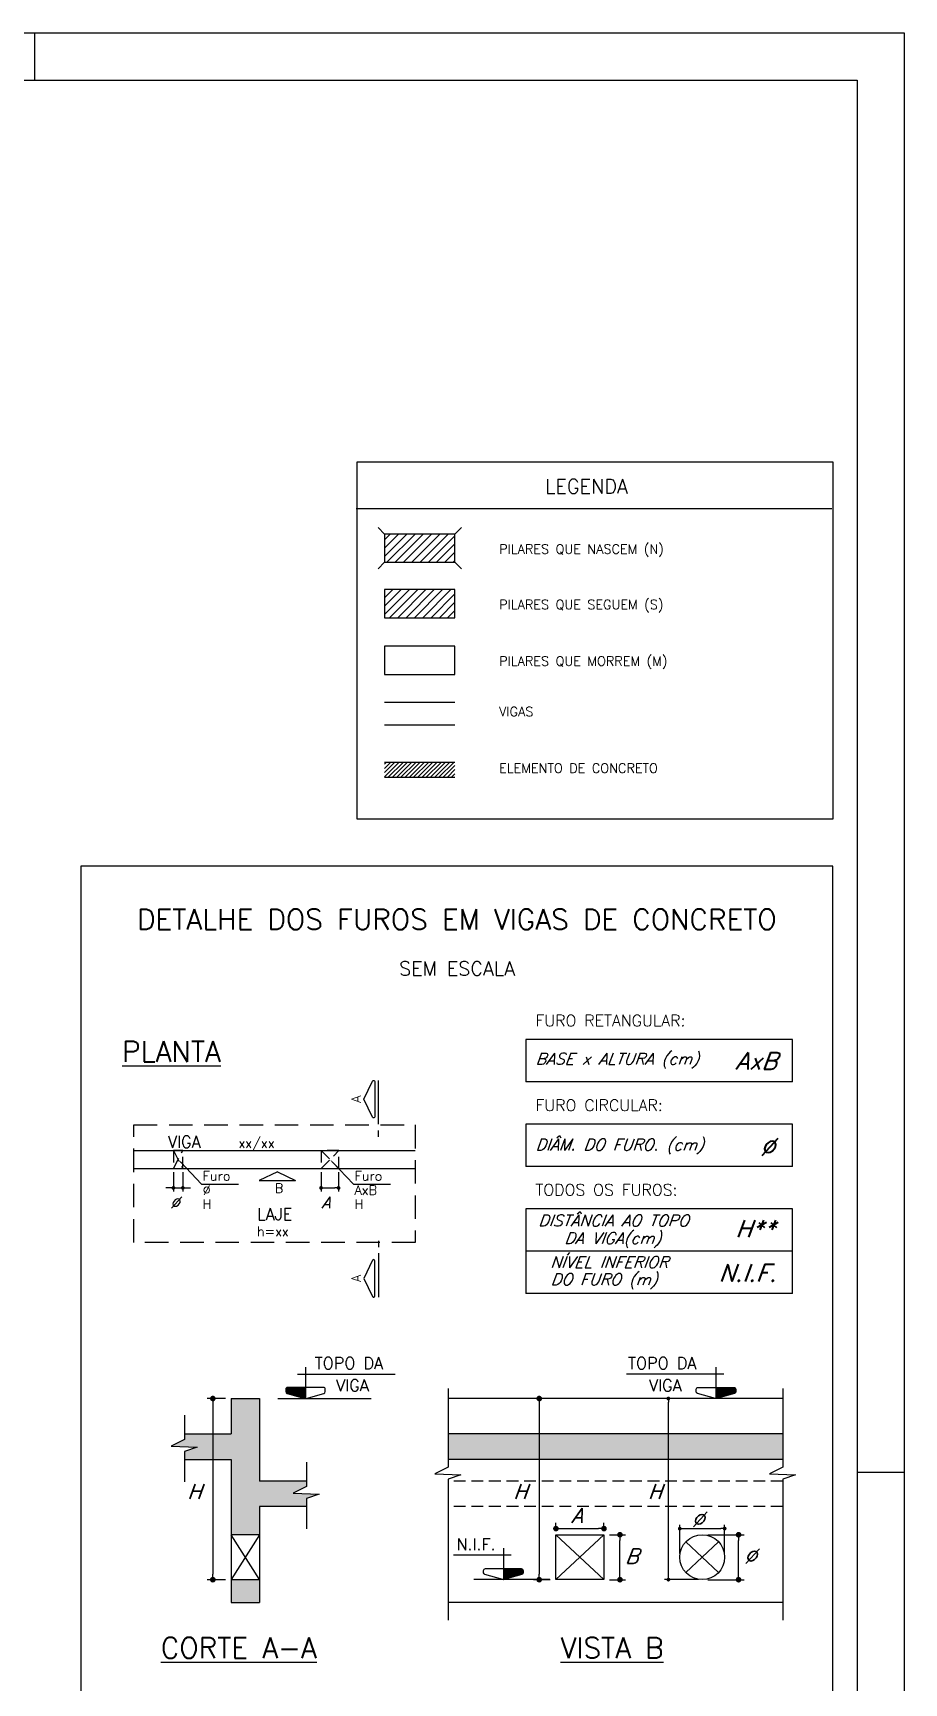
# Model space of a CAD drawing. Extents: x -4228 to 5417, y -2048 to 2452.
# Drawn here: x 4491 to 5417, y 698 to 2452 of the extents above; entities that cross this region are included whole.
import ezdxf
from ezdxf import colors
from ezdxf.entities.mleader import LeaderData, LeaderLine
from ezdxf.enums import TextEntityAlignment as Align
from ezdxf.math import Vec2, Vec3

# ---------------------------------------------------------------- set-up
doc = ezdxf.new("R2010")
doc.units = 0
doc.header["$LTSCALE"] = 50
doc.header["$MEASUREMENT"] = 0
doc.linetypes.add('DASHED', pattern=[0.75, 0.5, -0.25])
doc.linetypes.add('HIDDEN', pattern=[0.375, 0.25, -0.125])
doc.layers.get('0').update_dxf_attribs({"linetype": 'CONTINUOUS'})
doc.layers.get('DEFPOINTS').update_dxf_attribs({"linetype": 'CONTINUOUS'})
for name, color, linetype in [('6', 6, 'CONTINUOUS'), ('F-AUX', 2, 'CONTINUOUS'), ('F-AUX-RED', 1, 'CONTINUOUS'), ('F-CORTE-INDICAÇÃO', 4, 'CONTINUOUS'), ('F-COTAS', 106, 'CONTINUOUS'), ('F-DET_LINHA', 1, 'CONTINUOUS'), ('F-DET_TEXTO', 3, 'CONTINUOUS'), ('F-FURO-PAREDE-TEXTOS', 2, 'CONTINUOUS'), ('F-FUROS', 2, 'HIDDEN'), ('F-LAJES', 3, 'CONTINUOUS'), ('F-LAJES-DIM', 2, 'CONTINUOUS'), ('F-LAJES-NOME', 4, 'CONTINUOUS'), ('F-MARGEM', 1, 'CONTINUOUS'), ('F-PILARES', 170, 'CONTINUOUS'), ('F-PILARES-HACH', 174, 'CONTINUOUS'), ('F-SOLIDO', 71, 'CONTINUOUS'), ('F-TEXTO', 6, 'CONTINUOUS'), ('F-TEXTO-CYAN', 4, 'CONTINUOUS'), ('F-TEXTO-GREEN', 3, 'CONTINUOUS'), ('F-TEXTO-YELLOW', 2, 'CONTINUOUS'), ('F-VIGAS', 3, 'CONTINUOUS'), ('F-VIGAS-DIM', 2, 'CONTINUOUS'), ('F-VIGAS-NOME', 4, 'CONTINUOUS')]:
    doc.layers.add(name, color=color, linetype=linetype)
doc.styles.add('8718-AE-BARR-FORM-R09$0$ROMANS', font='simplex.shx', dxfattribs={"oblique": 20})
doc.styles.add('CP-TEXT-INCL', font='simplex.shx', dxfattribs={"oblique": 20})
doc.styles.add('MCP', font='simplex.shx')
doc.styles.add('ROMANS', font='simplex.shx')
doc.styles.get("Standard").update_dxf_attribs({"font": 'simplex.shx'})
doc.dimstyles.new('CP-COTAS-75', dxfattribs={"dimscale": 0.8, "dimtxt": 18.75, "dimasz": 7.5, "dimexe": 7.5, "dimexo": 7.5, "dimgap": 3.75, "dimtad": 1, "dimdsep": 46, "dimtxsty": 'CP-TEXT-INCL', "dimblk1": 'DOT', "dimblk2": 'DOT', "dimsah": 1, "dimcen": 13.5, "dimclrd": 256, "dimclre": 256, "dimclrt": 256, "dimadec": 0, "dimazin": 0, "dimtfac": 1, "dimtofl": 0, "dimtmove": 2, "dimatfit": 3, "dimldrblk": 'DOT', "dimfxl": 0, "dimtolj": 1, "dimarcsym": 0})
pattern_1 = [(45, (753.6794, 3264.519), (-4.419417, 4.419417), [])]

# ---------------------------------------------------------------- blocks, each defined once
blk = doc.blocks.new('_DOT')
at = {"color": 0, "linetype": 'ByBlock'}
blk.add_line((-0.5, 0), (-1, 0), dxfattribs=at)
at = {"color": 0, "linetype": 'ByBlock', "const_width": 0.5}
blk.add_lwpolyline([(-0.25, 0, 1), (0.25, 0, 1)], format="xyb", close=True, dxfattribs=at)
blk = doc.blocks.new('*D121')
at = {"layer": 'DEFPOINTS', "color": 0, "transparency": 16777216}
for p in [(5098.2, 861.8), (5047.1, 855.3), (5098.2, 855.3)]:
    blk.add_point(p, dxfattribs=at)
at = {"layer": 'F-COTAS', "lineweight": -2, "transparency": 16777216}
for p, q in [((5047.1, 861.3), (5047.1, 867.8)), ((5053.1, 861.8), (5092.2, 861.8)), ((5098.2, 861.3), (5098.2, 867.8))]:
    blk.add_line(p, q, dxfattribs=at)
at = {"layer": 'F-COTAS', "lineweight": -2, "transparency": 16777216, "xscale": 6, "yscale": 6, "zscale": 6, "rotation": 180}
blk.add_blockref('_DOT', (5047.1, 861.8), dxfattribs=at)
at = {"layer": 'F-COTAS', "lineweight": -2, "transparency": 16777216, "xscale": 6, "yscale": 6, "zscale": 6}
blk.add_blockref('_DOT', (5098.2, 861.8), dxfattribs=at)
blk = doc.blocks.new('*D122')
at = {"layer": 'DEFPOINTS', "color": 0, "transparency": 16777216}
for p in [(5047.1, 1000.1), (5029.3, 807.5), (5047.1, 807.5)]:
    blk.add_point(p, dxfattribs=at)
at = {"layer": 'F-COTAS', "lineweight": -2, "transparency": 16777216}
for p, q in [((5041.1, 1000.1), (5023.3, 1000.1)), ((5029.3, 994.1), (5029.3, 813.5)), ((5041.1, 807.5), (5023.3, 807.5))]:
    blk.add_line(p, q, dxfattribs=at)
at = {"layer": 'F-COTAS', "lineweight": -2, "transparency": 16777216, "xscale": 6, "yscale": 6, "zscale": 6}
for p, rotation in [((5029.3, 1000.1), 90), ((5029.3, 807.5), 270)]:
    blk.add_blockref('_DOT', p, dxfattribs=dict(at, rotation=rotation))
blk = doc.blocks.new('*D123')
at = {"layer": 'DEFPOINTS', "color": 0, "transparency": 16777216}
for p in [(5098.2, 855.3), (5115.2, 855.3), (5098.2, 807.5)]:
    blk.add_point(p, dxfattribs=at)
at = {"layer": 'F-COTAS', "lineweight": -2, "transparency": 16777216}
for p, q in [((5104.2, 855.3), (5121.2, 855.3)), ((5115.2, 813.5), (5115.2, 849.3)), ((5104.2, 807.5), (5121.2, 807.5))]:
    blk.add_line(p, q, dxfattribs=at)
at = {"layer": 'F-COTAS', "lineweight": -2, "transparency": 16777216, "xscale": 6, "yscale": 6, "zscale": 6}
for p, rotation in [((5115.2, 855.3), 90), ((5115.2, 807.5), 270)]:
    blk.add_blockref('_DOT', p, dxfattribs=dict(at, rotation=rotation))
blk = doc.blocks.new('*D124')
at = {"layer": 'DEFPOINTS', "color": 0, "transparency": 16777216}
for p in [(4701.6, 1000.1), (4682.1, 807.5), (4701.6, 807.5)]:
    blk.add_point(p, dxfattribs=at)
at = {"layer": 'F-COTAS', "lineweight": -2, "transparency": 16777216}
for p, q in [((4695.6, 1000.1), (4676.1, 1000.1)), ((4682.1, 994.1), (4682.1, 813.5)), ((4695.6, 807.5), (4676.1, 807.5))]:
    blk.add_line(p, q, dxfattribs=at)
at = {"layer": 'F-COTAS', "lineweight": -2, "transparency": 16777216, "xscale": 6, "yscale": 6, "zscale": 6}
for p, rotation in [((4682.1, 1000.1), 90), ((4682.1, 807.5), 270)]:
    blk.add_blockref('_DOT', p, dxfattribs=dict(at, rotation=rotation))
blk = doc.blocks.new('*D125')
at = {"layer": 'DEFPOINTS', "color": 0, "transparency": 16777216}
for p in [(5202.7, 855.3), (5241.4, 855.3), (5202.7, 807.5)]:
    blk.add_point(p, dxfattribs=at)
at = {"layer": 'F-COTAS', "lineweight": -2, "transparency": 16777216}
for p, q in [((5208.7, 855.3), (5247.4, 855.3)), ((5241.4, 813.5), (5241.4, 849.3)), ((5208.7, 807.5), (5247.4, 807.5))]:
    blk.add_line(p, q, dxfattribs=at)
at = {"layer": 'F-COTAS', "lineweight": -2, "transparency": 16777216, "xscale": 6, "yscale": 6, "zscale": 6}
for p, rotation in [((5241.4, 855.3), 90), ((5241.4, 807.5), 270)]:
    blk.add_blockref('_DOT', p, dxfattribs=dict(at, rotation=rotation))
blk = doc.blocks.new('A0-4L_900')
at = {"layer": 'F-MARGEM', "color": 2}
for p, q in [((174.4, 90), (174.4, 89)), ((191.9, 59.4), (192.9, 59.4))]:
    blk.add_line(p, q, dxfattribs=at)
blk.add_lwpolyline([(0, 0), (0, 90), (192.9, 90), (192.9, 0)], close=True, dxfattribs=at)
at = {"layer": 'F-MARGEM', "color": 7}
blk.add_lwpolyline([(2.5, 89), (191.9, 89), (191.9, 1), (2.5, 1)], close=True, dxfattribs=at)

msp = doc.modelspace()

# ---------------------------------------------------------------- hatches: boundary and pattern name
at = {"layer": 'F-AUX-RED'}
h = msp.add_hatch(dxfattribs=at)
h.set_pattern_fill('ANSI31', color=256)
h.set_pattern_definition([(45, (1209.621, 776.3774), (-2.245064, 2.245064), [])])
h.paths.add_polyline_path([(4939.693, 1676.306), (4864.693, 1676.306), (4864.693, 1660.566), (4939.693, 1660.566)])
at = {"layer": 'F-PILARES-HACH'}
h = msp.add_hatch(dxfattribs=at)
h.set_pattern_fill('ANSI31', color=256, scale=50, style=0)
h.set_pattern_definition(pattern_1)
h.paths.add_polyline_path([(4864.693, 1919.095), (4864.693, 1889.095), (4939.693, 1889.095), (4939.693, 1919.095)])
h = msp.add_hatch(dxfattribs=at)
h.set_pattern_fill('ANSI31', color=256, scale=50, style=0)
h.set_pattern_definition(pattern_1)
h.paths.add_polyline_path([(4864.693, 1860.07), (4864.693, 1830.07), (4939.693, 1830.07), (4939.693, 1860.07)])
at = {"layer": 'F-SOLIDO'}
for points in [[(4701.609, 962.394), (4651.849, 962.394), (4651.849, 956.43), (4637.722, 949.37), (4665.497, 948.322), (4651.849, 943.922), (4651.849, 935.298), (4701.609, 935.298), (4701.609, 855.298), (4731.609, 855.298), (4731.609, 885.298), (4781.609, 885.298), (4781.609, 893.922), (4795.257, 898.322), (4767.482, 899.37), (4781.609, 906.43), (4781.609, 912.394), (4731.609, 912.394), (4731.609, 1000.114), (4701.609, 1000.114)], [(5288.369, 935.298), (5288.369, 962.394), (4932.281, 962.394), (4932.281, 935.298)], [(4731.609, 783.077), (4731.609, 807.547), (4701.609, 807.547), (4701.609, 783.077)]]:
    msp.add_hatch(color=256, dxfattribs=at).paths.add_polyline_path(points)
h = msp.add_hatch(color=256, dxfattribs=at)
edge = h.paths.add_edge_path()
edge.add_line((4780.696, 1011.942), (4761.696, 1011.942))
edge.add_ellipse((4761.696, 1009.942), major_axis=(1.414, 1.414), ratio=1, start_angle=45, end_angle=135)
edge.add_line((4759.696, 1009.942), (4759.696, 1007.43))
edge.add_ellipse((4761.696, 1007.43), major_axis=(-1.414, 1.414), ratio=1, start_angle=45, end_angle=118.300756)
edge.add_line((4761.121, 1005.514), (4780.121, 1000.114))
edge.add_ellipse((4780.696, 1002.03), major_axis=(1.414, 1.414), ratio=1, start_angle=208.300756, end_angle=225)
edge.add_line((4780.696, 1000.03), (4780.696, 1011.942))
h = msp.add_hatch(color=256, dxfattribs=at)
edge = h.paths.add_edge_path()
edge.add_line((5217.365, 1011.942), (5236.365, 1011.942))
edge.add_ellipse((5236.365, 1009.942), major_axis=(-1.414, 1.414), ratio=1, start_angle=225, end_angle=315, ccw=False)
edge.add_line((5238.365, 1009.942), (5238.365, 1007.43))
edge.add_ellipse((5236.365, 1007.43), major_axis=(1.414, 1.414), ratio=1, start_angle=241.699244, end_angle=315, ccw=False)
edge.add_line((5236.94, 1005.514), (5217.94, 1000.114))
edge.add_ellipse((5217.365, 1002.03), major_axis=(-1.414, 1.414), ratio=1, start_angle=135, end_angle=151.699244, ccw=False)
edge.add_line((5217.365, 1000.03), (5217.365, 1011.942))
h = msp.add_hatch(color=256, dxfattribs=at)
edge = h.paths.add_edge_path()
edge.add_line((4991.178, 819.375), (5010.178, 819.375))
edge.add_ellipse((5010.178, 817.375), major_axis=(-1.414, 1.414), ratio=1, start_angle=225, end_angle=315, ccw=False)
edge.add_line((5012.178, 817.375), (5012.178, 814.863))
edge.add_ellipse((5010.178, 814.863), major_axis=(1.414, 1.414), ratio=1, start_angle=241.699244, end_angle=315, ccw=False)
edge.add_line((5010.753, 812.947), (4991.753, 807.547))
edge.add_ellipse((4991.178, 809.463), major_axis=(-1.414, 1.414), ratio=1, start_angle=135, end_angle=151.699244, ccw=False)
edge.add_line((4991.178, 807.463), (4991.178, 819.375))

# ---------------------------------------------------------------- linework, layer by layer
at = {"layer": '6', "color": 4}
for p, q in [((4864.693, 1919.095), (4857.823, 1925.966)), ((4939.693, 1919.095), (4946.564, 1925.966)), ((4864.693, 1889.095), (4857.823, 1882.225)), ((4939.693, 1889.095), (4946.564, 1882.225))]:
    msp.add_line(p, q, dxfattribs=at)
at = {"layer": 'F-AUX'}
for p, q in [((4772.296, 1026.078), (4875.9, 1026.078)), ((4780.696, 1033.532), (4780.696, 1000.03)), ((5225.765, 1026.078), (5122.161, 1026.078)), ((5217.365, 1033.532), (5217.365, 1000.03)), ((4999.578, 833.511), (4938.175, 833.511)), ((4991.178, 840.965), (4991.178, 807.463))]:
    msp.add_line(p, q, dxfattribs=at)
for points in [[(4780.121, 1000.114, 0.14676884), (4781.271, 1000.114), (4800.271, 1005.514, 0.33120617), (4801.696, 1007.43), (4801.696, 1009.942, 0.41421356), (4799.696, 1011.942), (4761.696, 1011.942, 0.41421356), (4759.696, 1009.942), (4759.696, 1007.43, 0.33120617), (4761.121, 1005.514), (4780.121, 1000.114, 0.14676884), (4781.271, 1000.114)], [(5217.94, 1000.114, -0.14676884), (5216.791, 1000.114), (5197.791, 1005.514, -0.33120617), (5196.365, 1007.43), (5196.365, 1009.942, -0.41421356), (5198.365, 1011.942), (5236.365, 1011.942, -0.41421356), (5238.365, 1009.942), (5238.365, 1007.43, -0.33120617), (5236.94, 1005.514), (5217.94, 1000.114, -0.14676884), (5216.791, 1000.114)], [(4991.753, 807.547, -0.14676884), (4990.604, 807.547), (4971.604, 812.947, -0.33120617), (4970.178, 814.863), (4970.178, 817.375, -0.41421356), (4972.178, 819.375), (5010.178, 819.375, -0.41421356), (5012.178, 817.375), (5012.178, 814.863, -0.33120617), (5010.753, 812.947), (4991.753, 807.547, -0.14676884), (4990.604, 807.547)]]:
    msp.add_lwpolyline(points, format="xyb", dxfattribs=at)
at = {"layer": 'F-AUX-RED'}
for p, q in [((5098.2, 807.547), (5047.099, 855.298)), ((5047.099, 807.547), (5098.2, 855.298)), ((5220.164, 815.122), (5185.275, 847.724)), ((5185.275, 815.122), (5220.164, 847.724)), ((5040.552, 807.547), (4959.757, 807.547))]:
    msp.add_line(p, q, dxfattribs=at)
at = {"layer": 'F-AUX-RED', "color": 2}
for points in [[(4939.693, 1676.306), (4864.693, 1676.306)], [(4864.693, 1660.566), (4939.693, 1660.566)]]:
    msp.add_lwpolyline(points, dxfattribs=at)
at = {"layer": 'F-AUX-RED'}
msp.add_lwpolyline([(4751.128, 1000.114), (4850.381, 1000.114)], dxfattribs=at)
at = {"layer": 'F-CORTE-INDICAÇÃO'}
for p, q in [((4858.404, 1291.653), (4858.404, 1338.32)), ((4858.404, 1278.32), (4858.404, 1284.986)), ((4858.404, 1167.805), (4858.404, 1161.139)), ((4858.404, 1154.472), (4858.404, 1107.805))]:
    msp.add_line(p, q, dxfattribs=at)
for points in [[(4854.404, 1299.653, -0.80258485), (4851.862, 1299.089), (4842.895, 1318.32), (4851.862, 1337.55, -0.80258485), (4854.404, 1336.986)], [(4854.404, 1146.472, 0.80258485), (4851.862, 1147.036), (4842.895, 1127.805), (4851.862, 1108.575, 0.80258485), (4854.404, 1109.139)]]:
    msp.add_lwpolyline(points, format="xyb", close=True, dxfattribs=at)
for points in [[(4750.778, 1240.968), (4731.548, 1232.001)], [(4731.548, 1232.001), (4770.009, 1232.001)], [(4750.778, 1240.968), (4770.009, 1232.001)]]:
    msp.add_lwpolyline(points, dxfattribs=at)
at = {"layer": 'F-COTAS'}
for p, q in [((4640.18, 1240.658), (4640.18, 1220.038)), ((4650.18, 1240.658), (4650.18, 1220.038)), ((4797.216, 1240.658), (4797.216, 1220.038)), ((4815.845, 1240.658), (4815.845, 1220.038)), ((4636.18, 1224.038), (4632.18, 1224.038)), ((4640.18, 1224.038), (4650.18, 1224.038)), ((4654.18, 1224.038), (4658.18, 1224.038)), ((4801.216, 1224.038), (4811.845, 1224.038)), ((5179.774, 1000.114), (5162.701, 1000.114)), ((5166.701, 811.547), (5166.701, 996.114)), ((5178.844, 835.423), (5178.844, 865.813)), ((5182.844, 861.813), (5222.595, 861.813)), ((5226.595, 835.423), (5226.595, 865.813)), ((5198.72, 807.547), (5162.701, 807.547))]:
    msp.add_line(p, q, dxfattribs=at)
at = {"layer": 'F-DET_LINHA', "color": 1}
for p, q in [((5340.648, 1946.049), (4834.469, 1946.049)), ((5298.762, 1381.916), (5014.996, 1381.916)), ((5014.996, 1381.916), (5014.996, 1336.916)), ((5298.762, 1336.916), (5298.762, 1381.916)), ((5298.762, 1336.916), (5014.996, 1336.916)), ((5298.762, 1291.916), (5014.996, 1291.916)), ((5014.996, 1291.916), (5014.996, 1246.916)), ((5298.762, 1246.916), (5298.762, 1291.916)), ((5298.762, 1246.916), (5014.996, 1246.916)), ((5014.996, 1201.916), (5014.996, 1156.916)), ((5298.762, 1201.916), (5014.996, 1201.916)), ((5298.762, 1156.916), (5298.762, 1201.916)), ((5298.762, 1156.916), (5014.996, 1156.916)), ((5014.996, 1156.916), (5014.996, 1111.916)), ((5298.762, 1111.916), (5298.762, 1156.916)), ((5298.762, 1111.916), (5014.996, 1111.916)), ((4932.281, 1010.89), (4932.281, 926.981)), ((5288.369, 1010.89), (5288.369, 926.981)), ((4651.849, 982.412), (4651.849, 956.43)), ((4651.849, 956.43), (4637.722, 949.37)), ((4637.722, 949.37), (4665.497, 948.322)), ((4665.497, 948.322), (4651.849, 943.922)), ((4651.849, 943.922), (4651.849, 911.44)), ((4781.609, 932.412), (4781.609, 906.43)), ((4932.281, 926.981), (4918.153, 919.921)), ((4918.153, 919.921), (4945.929, 918.873)), ((4945.929, 918.873), (4932.281, 914.473)), ((4932.281, 914.473), (4932.281, 764.545)), ((5288.369, 926.981), (5274.241, 919.921)), ((5274.241, 919.921), (5302.017, 918.873)), ((5302.017, 918.873), (5288.369, 914.473)), ((5288.369, 914.473), (5288.369, 764.545)), ((4781.609, 906.43), (4767.482, 899.37)), ((4767.482, 899.37), (4795.257, 898.322)), ((4795.257, 898.322), (4781.609, 893.922)), ((4781.609, 893.922), (4781.609, 861.44)), ((4731.609, 807.547), (4701.609, 855.298)), ((4731.609, 855.298), (4701.609, 807.547))]:
    msp.add_line(p, q, dxfattribs=at)
at = {"layer": 'F-DET_LINHA', "color": 3}
for p, q in [((4701.609, 1000.114), (4731.609, 1000.114)), ((4701.609, 1000.114), (4701.609, 962.394)), ((4731.609, 1000.114), (4731.609, 912.394)), ((4651.849, 962.394), (4701.609, 962.394)), ((5288.369, 962.394), (4932.281, 962.394)), ((4651.849, 935.298), (4701.609, 935.298)), ((4701.609, 935.298), (4701.609, 783.077)), ((5288.369, 935.298), (4932.281, 935.298)), ((4781.609, 912.394), (4731.609, 912.394)), ((4731.609, 885.298), (4731.609, 783.077)), ((4781.609, 885.298), (4731.609, 885.298)), ((4731.609, 855.298), (4701.609, 855.298)), ((4701.609, 807.547), (4731.609, 807.547)), ((4701.609, 783.077), (4731.609, 783.077))]:
    msp.add_line(p, q, dxfattribs=at)
at = {"layer": 'F-DET_LINHA', "color": 2}
for p, q in [((5288.369, 1000.114), (4932.281, 1000.114)), ((5288.369, 783.077), (4932.281, 783.077))]:
    msp.add_line(p, q, dxfattribs=at)
at = {"layer": 'F-DET_LINHA', "color": 1, "linetype": 'HIDDEN'}
for p, q in [((5288.369, 912.394), (4932.281, 912.394)), ((5288.369, 885.298), (4932.281, 885.298))]:
    msp.add_line(p, q, dxfattribs=at)
at = {"layer": 'F-DET_LINHA', "color": 1}
for points in [[(4835.473, 1996.049), (5341.651, 1996.049), (5341.651, 1615.928), (4835.473, 1615.928)], [(4541.651, 525.928), (5341.651, 525.928), (5341.651, 1565.928), (4541.651, 1565.928)]]:
    msp.add_lwpolyline(points, close=True, dxfattribs=at)
at = {"layer": 'F-DET_LINHA', "color": 1, "linetype": 'DASHED'}
msp.add_lwpolyline([(4597.965, 1291.083), (4897.392, 1291.083), (4897.392, 1165.872), (4597.965, 1165.872)], close=True, dxfattribs=at)
at = {"layer": 'F-FUROS'}
for points in [[(4640.18, 1263.658), (4640.18, 1244.658), (4650.18, 1244.658), (4650.18, 1263.658), (4640.18, 1263.658)], [(4640.18, 1244.658), (4650.18, 1263.658)], [(4640.18, 1263.658), (4650.18, 1244.658)], [(4797.216, 1263.658), (4797.216, 1244.658), (4816.216, 1244.658), (4816.216, 1263.658), (4797.216, 1263.658)], [(4797.216, 1244.658), (4816.216, 1263.658)], [(4797.216, 1263.658), (4816.216, 1244.658)]]:
    msp.add_lwpolyline(points, dxfattribs=at)
at = {"layer": 'F-LAJES'}
for points in [[(4597.965, 1263.658), (4897.392, 1263.658)], [(4597.965, 1244.658), (4897.392, 1244.658)]]:
    msp.add_lwpolyline(points, dxfattribs=at)
at = {"layer": 'F-PILARES'}
for points in [[(4864.693, 1889.095), (4939.693, 1889.095), (4939.693, 1919.095), (4864.693, 1919.095)], [(4864.693, 1830.07), (4939.693, 1830.07), (4939.693, 1860.07), (4864.693, 1860.07)], [(4864.693, 1770.014), (4939.693, 1770.014), (4939.693, 1800.014), (4864.693, 1800.014)]]:
    msp.add_lwpolyline(points, close=True, dxfattribs=at)
at = {"layer": 'F-VIGAS'}
for points in [[(4939.693, 1739.958), (4864.693, 1739.958)], [(4864.693, 1716.28), (4939.693, 1716.28)]]:
    msp.add_lwpolyline(points, dxfattribs=at)
at = {"layer": 'F-VIGAS', "linetype": 'Continuous'}
msp.add_lwpolyline([(5047.099, 855.298), (5098.2, 855.298), (5098.2, 807.547), (5047.099, 807.547)], close=True, dxfattribs=at)
msp.add_circle((5202.72, 831.423), 23.875, dxfattribs=at)

# ---------------------------------------------------------------- block references
at = {"layer": 'F-COTAS', "xscale": 4, "yscale": 4, "zscale": 4}
for p in [(4640.18, 1224.038), (4815.845, 1224.038), (5226.595, 861.813)]:
    msp.add_blockref('_DOT', p, dxfattribs=at)
for p, rotation in [((4650.18, 1224.038), 180), ((4797.216, 1224.038), 180), ((5166.701, 1000.114), 90), ((5178.844, 861.813), 180), ((5166.701, 807.547), 270)]:
    msp.add_blockref('_DOT', p, dxfattribs=dict(at, rotation=rotation))
at = {"layer": 'F-MARGEM', "linetype": 'Continuous', "xscale": 50, "yscale": 50, "zscale": 50}
msp.add_blockref('A0-4L_900', (-4227.599, -2048.155), dxfattribs=at)

# ---------------------------------------------------------------- texts
at = {"layer": 'F-CORTE-INDICAÇÃO', "style": 'ROMANS'}
for p in [(4834.562, 1318.32), (4834.562, 1127.805)]:
    msp.add_attdef('A', text='A', height=10, rotation=90, dxfattribs=at).set_placement(p, align=Align.MIDDLE_CENTER)
msp.add_attdef('B', text='A', height=10, dxfattribs=at).set_placement((4752.5, 1223.76), align=Align.MIDDLE_CENTER)
at = {"layer": 'F-DET_TEXTO', "color": 4, "style": '8718-AE-BARR-FORM-R09$0$ROMANS'}
msp.add_text('LEGENDA', height=15, dxfattribs=at).set_placement((5035.574, 1962.365))
at = {"layer": 'F-FURO-PAREDE-TEXTOS', "linetype": 'Continuous', "style": 'MCP'}
for s, p in [('Furo', (4671.303, 1231.752)), ('Furo', (4832.839, 1231.752)), ('%%C', (4671.303, 1216.752)), ('H', (4671.303, 1201.752)), ('AxB', (4832.839, 1216.752)), ('H', (4832.839, 1201.752))]:
    msp.add_text(s, height=10, dxfattribs=at).set_placement(p)
at = {"layer": 'F-LAJES-DIM', "linetype": 'Continuous', "style": 'MCP'}
msp.add_text('h=xx', height=10, dxfattribs=at).set_placement((4729.099, 1172.86))
at = {"layer": 'F-LAJES-NOME', "linetype": 'Continuous', "style": 'MCP'}
msp.add_text('LAJE', height=12.5, dxfattribs=at).set_placement((4729.099, 1189.86))
at = {"layer": 'F-TEXTO', "color": 3, "style": 'MCP'}
for s, p in [('PILARES QUE NASCEM (N)', (4986.667, 1898.211)), ('PILARES QUE SEGUEM (S)', (4986.667, 1839.185)), ('PILARES QUE MORREM (M)', (4986.667, 1779.129)), ('VIGAS', (4986.667, 1725.395)), ('ELEMENTO DE CONCRETO', (4986.667, 1665.34))]:
    msp.add_text(s, height=10, dxfattribs=at).set_placement(p)
at = {"layer": 'F-TEXTO', "style": 'ROMANS'}
for s, p in [('%%UPLANTA', (4585.557, 1358.192)), ('%%UCORTE A-A', (4626.716, 724.141)), ('%%UVISTA B', (5051.93, 724.141))]:
    msp.add_text(s, height=21.875, dxfattribs=at).set_placement(p)
at = {"layer": 'F-TEXTO', "insert": (4941.651, 1509.538), "char_height": 21.875, "width": 750, "attachment_point": 5, "style": 'ROMANS'}
msp.add_mtext('DETALHE DOS FUROS EM VIGAS DE CONCRETO', dxfattribs=at)
at = {"layer": 'F-TEXTO-CYAN', "style": 'ROMANS', "oblique": 20}
for s, height, p in [('AxB', 18.375, (5237.936, 1349.751)), ('%%C', 18.375, (5263.803, 1258.543)), ('Ø', 12, (4636.243, 1202.45)), ('A', 12, (4797.594, 1202.45)), ('H**', 18.375, (5237.681, 1171.501)), ('N.I.F.', 18.375, (5220.035, 1124.416)), ('H', 15.75, (4655.014, 893.438)), ('H', 15.75, (5001.588, 893.438)), ('H', 15.75, (5144.855, 893.438)), ('A', 15.75, (5063.197, 867.951)), ('Ø', 15.75, (5191.068, 863.809)), ('B', 15.75, (5120.648, 824.706)), ('Ø', 15.75, (5246.88, 824.706))]:
    msp.add_text(s, height=height, dxfattribs=at).set_placement(p)
at = {"layer": 'F-TEXTO-GREEN', "style": 'ROMANS'}
for s, height, p in [('FURO RETANGULAR:', 12.25, (5025.281, 1395.804)), ('FURO CIRCULAR:', 12.25, (5025.281, 1305.804)), ('TODOS OS FUROS:', 12.25, (5025.281, 1215.804)), ('TOPO DA', 12.5, (4790.438, 1031.453)), ('TOPO DA', 12.5, (5123.695, 1031.453)), ('VIGA', 12.5, (4813.241, 1007.806)), ('VIGA', 12.5, (5146.13, 1007.806)), ('N.I.F.', 12.5, (4941.135, 838.885))]:
    msp.add_text(s, height=height, dxfattribs=at).set_placement(p)
at = {"layer": 'F-TEXTO-YELLOW', "style": 'ROMANS'}
msp.add_text('SEM ESCALA', height=15, dxfattribs=at).set_placement((4880.148, 1449.81))
at = {"layer": 'F-TEXTO-YELLOW', "style": 'ROMANS', "oblique": 20}
for s, p in [('BASE x ALTURA (cm)', (5025.281, 1355.126)), ('DIÂM. DO FURO. (cm)', (5025.281, 1263.918)), ('DISTÂNCIA AO TOPO', (5028.187, 1183.189)), ('DA VIGA(cm)', (5055.877, 1164.488)), ('NÍVEL INFERIOR', (5040.943, 1138.955)), ('DO FURO (m)', (5041.489, 1120.629))]:
    msp.add_text(s, height=12.25, dxfattribs=at).set_placement(p)
at = {"layer": 'F-VIGAS-DIM', "linetype": 'Continuous', "style": 'MCP'}
msp.add_text('xx/xx', height=10, dxfattribs=at).set_placement((4709.35, 1266.783))
at = {"layer": 'F-VIGAS-NOME', "linetype": 'Continuous', "style": 'MCP'}
msp.add_text('VIGA', height=12.5, dxfattribs=at).set_placement((4634.35, 1266.783))

# ---------------------------------------------------------------- dimensions: what is measured, and where the dimension line sits
at = {"layer": 'F-COTAS'}
for base, p1, p2, picture, middle in [((4682.142, 807.547), (4701.609, 1000.114), (4701.609, 807.547), '*D124', (4682.142, 903.831)), ((5029.252, 807.547), (5047.099, 1000.114), (5047.099, 807.547), '*D122', (5029.252, 903.831)), ((5115.181, 855.298), (5098.2, 807.547), (5098.2, 855.298), '*D123', (5115.181, 831.423)), ((5241.414, 855.298), (5202.72, 807.547), (5202.72, 855.298), '*D125', (5241.414, 831.423))]:
    dim = msp.add_linear_dim(base=base, p1=p1, p2=p2, angle=90, text=' ', dimstyle='CP-COTAS-75', dxfattribs=at)
    dim.commit()
    dim.dimension.update_dxf_attribs({"geometry": picture, "text_midpoint": middle})
dim = msp.add_linear_dim(base=(5098.2, 861.813), p1=(5047.099, 855.298), p2=(5098.2, 855.298), text=' ', dimstyle='CP-COTAS-75', dxfattribs=at)
dim.commit()
dim.dimension.update_dxf_attribs({"geometry": '*D121', "text_midpoint": (5072.649, 861.813)})

# ---------------------------------------------------------------- leaders
at = {"layer": 'F-FURO-PAREDE-TEXTOS', "linetype": 'Continuous'}
ml = msp.add_multileader_mtext('Standard', dxfattribs=at)
ml.set_content('', color=256)
ml.set_leader_properties()
ml.build(insert=Vec2(0, 0))
ctx = ml.context
ctx.base_point, ctx.plane_origin = Vec3(4709.439, 1228.152), Vec3(4645.18, 1254.158)
notes = []
notes.append((ctx, [(0, (1, 1, 0), (4670.171, 1228.152), (1, 0), 39.268, [(0, [(4645.18, 1254.158)], 0, [])])]))
ctx.mtext.insert, ctx.mtext.flow_direction = Vec3(4711.439, 1230.152), 5
ml = msp.add_multileader_mtext('Standard', dxfattribs=at)
ml.set_content('', color=256)
ml.set_leader_properties()
ml.build(insert=Vec2(0, 0))
ctx = ml.context
ctx.base_point, ctx.plane_origin = Vec3(4870.975, 1228.152), Vec3(4806.716, 1254.158)
notes.append((ctx, [(0, (1, 1, 0), (4831.707, 1228.152), (1, 0), 39.268, [(0, [(4806.716, 1254.158)], 0, [])])]))
ctx.mtext.insert, ctx.mtext.flow_direction = Vec3(4872.975, 1230.152), 5
for ctx, leaders in notes:
    for number, flags, end, landing, length, lines in leaders:
        leader = LeaderData()
        leader.index, (leader.has_last_leader_line, leader.has_dogleg_vector, leader.attachment_direction) = number, flags
        leader.last_leader_point, leader.dogleg_vector, leader.dogleg_length = Vec3(end), Vec3(landing), length
        for number, points, colour, breaks in lines:
            line = LeaderLine()
            line.index, line.vertices, line.color, line.breaks = number, Vec3.list(points), colors.encode_raw_color(colour), breaks
            leader.lines.append(line)
        ctx.leaders.append(leader)

doc.saveas('drawing.dxf')
